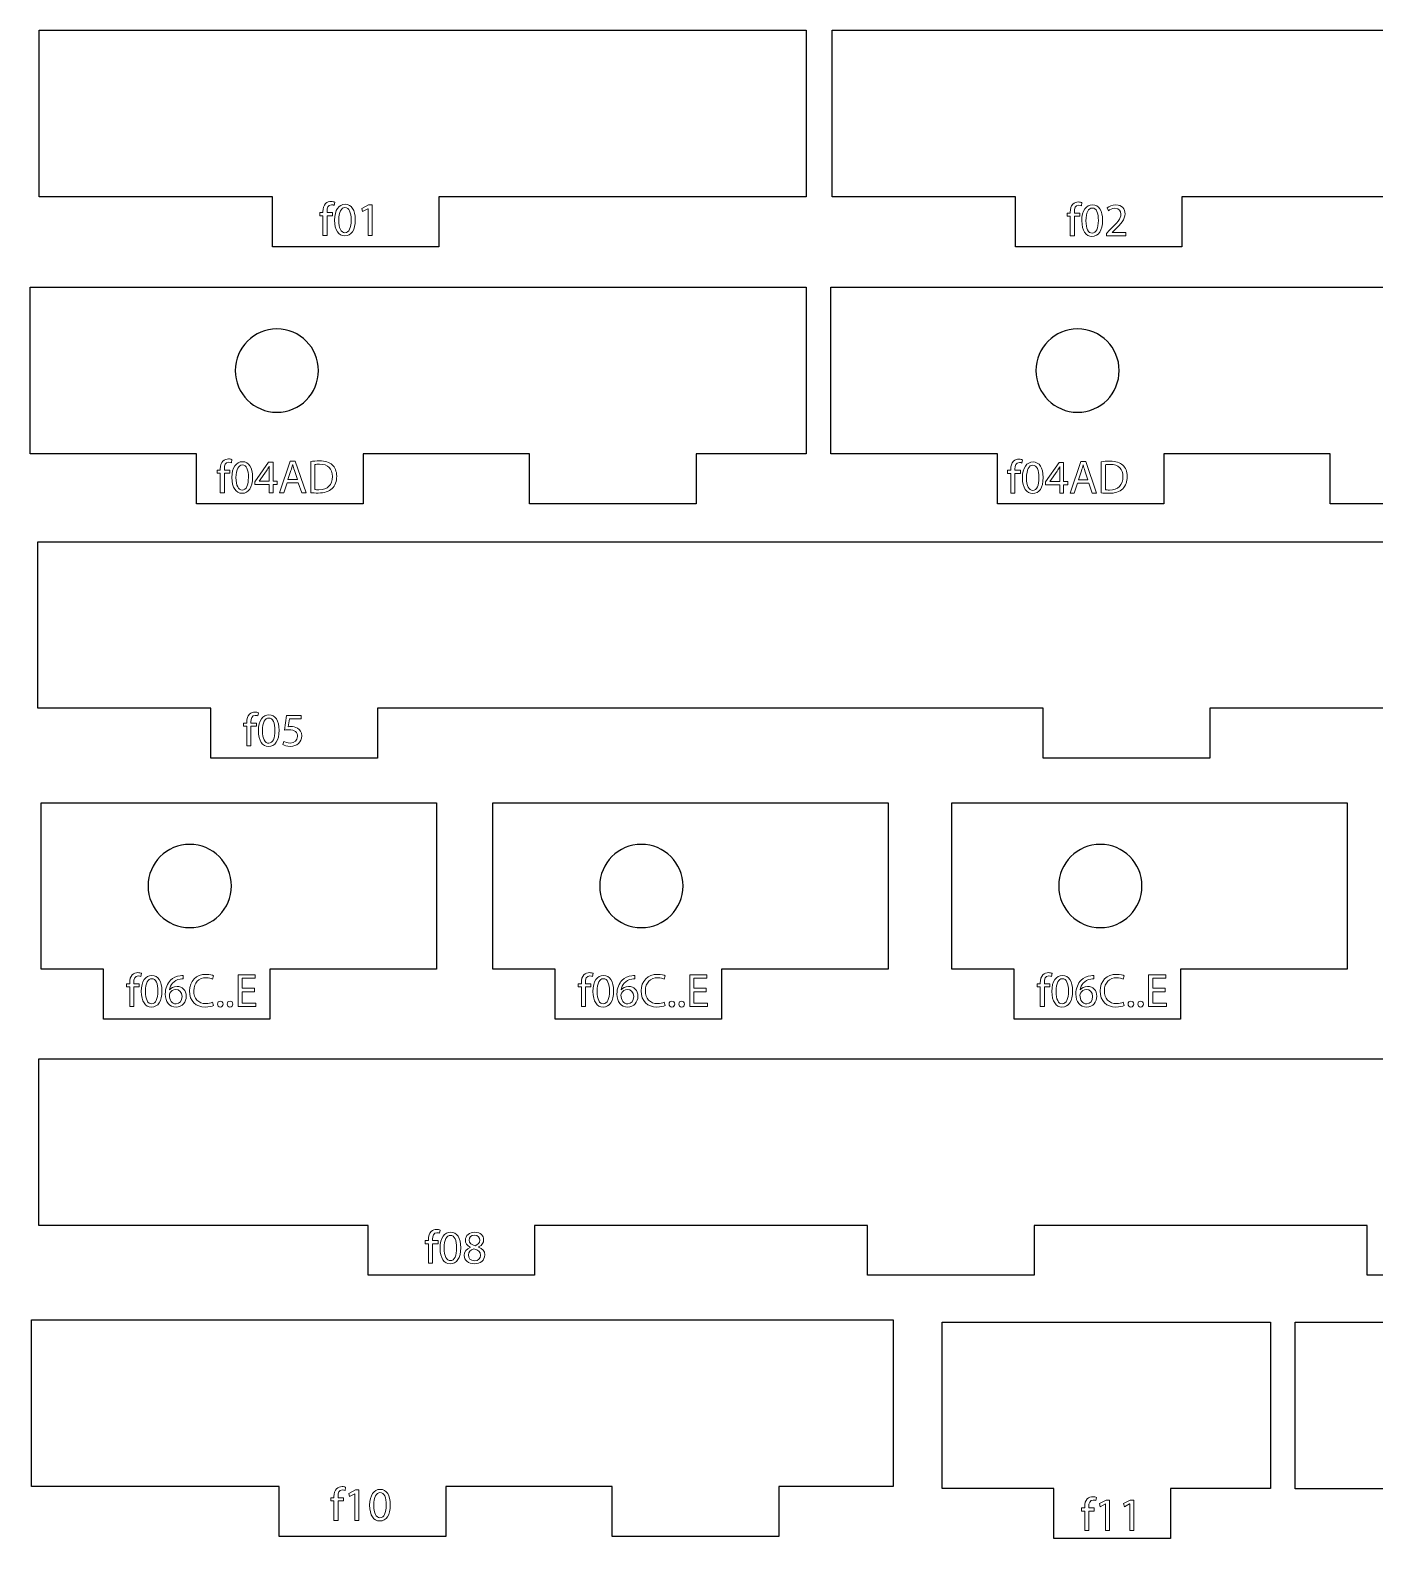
# Model space of a CAD drawing. Header units: millimetres. Extents: x -26 to 458, y -385 to -10.
# Drawn here: x 7.9 to 88.7, y -100.7 to -10.1 of the extents above; entities that cross this region are included whole.
import ezdxf

# ---------------------------------------------------------------- set-up
doc = ezdxf.new("R2010")
doc.units = ezdxf.units.MM
doc.header["$MEASUREMENT"] = 0
doc.layers.add('Layer 1', color=7, linetype='Continuous')

# ---------------------------------------------------------------- blocks, each defined once
blk = doc.blocks.new('block 2')
at = {"layer": 'Layer 1', "color": 7, "lineweight": 25}
blk.add_lwpolyline([(32.488, -20.135), (32.488, -23.135), (22.488, -23.135), (22.488, -20.135), (8.478, -20.135), (8.478, -10.135), (54.54, -10.135), (54.54, -20.135), (32.488, -20.135)], dxfattribs=at)
blk = doc.blocks.new('block 3')
at = {"layer": 'Layer 1', "color": 3, "lineweight": 18}
blk.add_lwpolyline([(28.232, -20.851), (28.226, -20.851), (27.908, -21.023), (27.86, -20.834), (28.26, -20.62), (28.472, -20.62), (28.472, -22.453), (28.232, -22.453), (28.232, -20.851)], dxfattribs=at)
for points, knots in [([(25.526, -22.453), (25.526, -22.453), (25.526, -21.277), (25.526, -21.277), (25.526, -21.277), (25.334, -21.277), (25.334, -21.277), (25.334, -21.277), (25.334, -21.088), (25.334, -21.088), (25.334, -21.088), (25.526, -21.088), (25.526, -21.088), (25.526, -21.088), (25.526, -21.023), (25.526, -21.023), (25.526, -20.831), (25.568, -20.656), (25.684, -20.546), (25.777, -20.456), (25.901, -20.42), (26.017, -20.42), (26.104, -20.42), (26.18, -20.439), (26.228, -20.459), (26.228, -20.459), (26.194, -20.651), (26.194, -20.651), (26.158, -20.634), (26.107, -20.62), (26.036, -20.62), (25.825, -20.62), (25.771, -20.806), (25.771, -21.015), (25.771, -21.015), (25.771, -21.088), (25.771, -21.088), (25.771, -21.088), (26.101, -21.088), (26.101, -21.088), (26.101, -21.088), (26.101, -21.277), (26.101, -21.277), (26.101, -21.277), (25.771, -21.277), (25.771, -21.277), (25.771, -21.277), (25.771, -22.453), (25.771, -22.453), (25.771, -22.453), (25.526, -22.453), (25.526, -22.453)], [0, 0, 0, 0, 1, 1, 1, 2, 2, 2, 3, 3, 3, 4, 4, 4, 5, 5, 5, 6, 6, 6, 7, 7, 7, 8, 8, 8, 9, 9, 9, 10, 10, 10, 11, 11, 11, 12, 12, 12, 13, 13, 13, 14, 14, 14, 15, 15, 15, 16, 16, 16, 17, 17, 17, 17]), ([(27.464, -21.517), (27.464, -22.14), (27.233, -22.484), (26.826, -22.484), (26.468, -22.484), (26.226, -22.148), (26.22, -21.542), (26.22, -20.927), (26.485, -20.589), (26.857, -20.589), (27.244, -20.589), (27.464, -20.933), (27.464, -21.517)], [0, 0, 0, 0, 1, 1, 1, 2, 2, 2, 3, 3, 3, 4, 4, 4, 4]), ([(26.468, -21.545), (26.468, -22.022), (26.615, -22.292), (26.841, -22.292), (27.095, -22.292), (27.216, -21.996), (27.216, -21.528), (27.216, -21.077), (27.1, -20.781), (26.843, -20.781), (26.626, -20.781), (26.468, -21.046), (26.468, -21.545)], [0, 0, 0, 0, 1, 1, 1, 2, 2, 2, 3, 3, 3, 4, 4, 4, 4])]:
    blk.add_open_spline(points, degree=3, knots=knots, dxfattribs=at)
blk = doc.blocks.new('block 27')
at = {"layer": 'Layer 1', "color": 3, "lineweight": 18}
for points in [[(72.535, -98.615), (72.529, -98.615), (72.21, -98.787), (72.163, -98.598), (72.563, -98.383), (72.775, -98.383), (72.775, -100.217), (72.535, -100.217), (72.535, -98.615)], [(73.983, -98.615), (73.977, -98.615), (73.658, -98.787), (73.61, -98.598), (74.011, -98.383), (74.222, -98.383), (74.222, -100.217), (73.983, -100.217), (73.983, -98.615)]]:
    blk.add_lwpolyline(points, dxfattribs=at)
blk.add_open_spline([(71.276, -100.217), (71.276, -100.217), (71.276, -99.041), (71.276, -99.041), (71.276, -99.041), (71.085, -99.041), (71.085, -99.041), (71.085, -99.041), (71.085, -98.852), (71.085, -98.852), (71.085, -98.852), (71.276, -98.852), (71.276, -98.852), (71.276, -98.852), (71.276, -98.787), (71.276, -98.787), (71.276, -98.595), (71.319, -98.42), (71.434, -98.31), (71.527, -98.22), (71.652, -98.183), (71.767, -98.183), (71.855, -98.183), (71.931, -98.203), (71.979, -98.223), (71.979, -98.223), (71.945, -98.414), (71.945, -98.414), (71.908, -98.397), (71.857, -98.383), (71.787, -98.383), (71.575, -98.383), (71.522, -98.569), (71.522, -98.778), (71.522, -98.778), (71.522, -98.852), (71.522, -98.852), (71.522, -98.852), (71.852, -98.852), (71.852, -98.852), (71.852, -98.852), (71.852, -99.041), (71.852, -99.041), (71.852, -99.041), (71.522, -99.041), (71.522, -99.041), (71.522, -99.041), (71.522, -100.217), (71.522, -100.217), (71.522, -100.217), (71.276, -100.217), (71.276, -100.217)], degree=3, knots=[0, 0, 0, 0, 1, 1, 1, 2, 2, 2, 3, 3, 3, 4, 4, 4, 5, 5, 5, 6, 6, 6, 7, 7, 7, 8, 8, 8, 9, 9, 9, 10, 10, 10, 11, 11, 11, 12, 12, 12, 13, 13, 13, 14, 14, 14, 15, 15, 15, 16, 16, 16, 17, 17, 17, 17], dxfattribs=at)
blk = doc.blocks.new('block 28')
at = {"layer": 'Layer 1', "color": 3, "lineweight": 18}
blk.add_lwpolyline([(27.442, -98.005), (27.437, -98.005), (27.118, -98.177), (27.07, -97.988), (27.47, -97.773), (27.682, -97.773), (27.682, -99.607), (27.442, -99.607), (27.442, -98.005)], dxfattribs=at)
for points, knots in [([(26.184, -99.607), (26.184, -99.607), (26.184, -98.431), (26.184, -98.431), (26.184, -98.431), (25.992, -98.431), (25.992, -98.431), (25.992, -98.431), (25.992, -98.242), (25.992, -98.242), (25.992, -98.242), (26.184, -98.242), (26.184, -98.242), (26.184, -98.242), (26.184, -98.177), (26.184, -98.177), (26.184, -97.985), (26.226, -97.81), (26.342, -97.7), (26.435, -97.61), (26.559, -97.573), (26.674, -97.573), (26.762, -97.573), (26.838, -97.593), (26.886, -97.613), (26.886, -97.613), (26.852, -97.804), (26.852, -97.804), (26.816, -97.787), (26.765, -97.773), (26.694, -97.773), (26.483, -97.773), (26.429, -97.959), (26.429, -98.168), (26.429, -98.168), (26.429, -98.242), (26.429, -98.242), (26.429, -98.242), (26.759, -98.242), (26.759, -98.242), (26.759, -98.242), (26.759, -98.431), (26.759, -98.431), (26.759, -98.431), (26.429, -98.431), (26.429, -98.431), (26.429, -98.431), (26.429, -99.607), (26.429, -99.607), (26.429, -99.607), (26.184, -99.607), (26.184, -99.607)], [0, 0, 0, 0, 1, 1, 1, 2, 2, 2, 3, 3, 3, 4, 4, 4, 5, 5, 5, 6, 6, 6, 7, 7, 7, 8, 8, 8, 9, 9, 9, 10, 10, 10, 11, 11, 11, 12, 12, 12, 13, 13, 13, 14, 14, 14, 15, 15, 15, 16, 16, 16, 17, 17, 17, 17]), ([(29.57, -98.67), (29.57, -99.294), (29.338, -99.638), (28.932, -99.638), (28.574, -99.638), (28.331, -99.302), (28.326, -98.696), (28.326, -98.081), (28.591, -97.742), (28.963, -97.742), (29.35, -97.742), (29.57, -98.086), (29.57, -98.67)], [0, 0, 0, 0, 1, 1, 1, 2, 2, 2, 3, 3, 3, 4, 4, 4, 4]), ([(28.574, -98.698), (28.574, -99.175), (28.721, -99.446), (28.946, -99.446), (29.2, -99.446), (29.322, -99.15), (29.322, -98.682), (29.322, -98.23), (29.206, -97.934), (28.949, -97.934), (28.732, -97.934), (28.574, -98.199), (28.574, -98.698)], [0, 0, 0, 0, 1, 1, 1, 2, 2, 2, 3, 3, 3, 4, 4, 4, 4])]:
    blk.add_open_spline(points, degree=3, knots=knots, dxfattribs=at)
blk = doc.blocks.new('block 30')
at = {"layer": 'Layer 1', "color": 3, "lineweight": 18}
for points, knots in [([(31.861, -84.167), (31.861, -84.167), (31.861, -82.991), (31.861, -82.991), (31.861, -82.991), (31.669, -82.991), (31.669, -82.991), (31.669, -82.991), (31.669, -82.802), (31.669, -82.802), (31.669, -82.802), (31.861, -82.802), (31.861, -82.802), (31.861, -82.802), (31.861, -82.737), (31.861, -82.737), (31.861, -82.545), (31.903, -82.37), (32.019, -82.26), (32.112, -82.17), (32.236, -82.133), (32.351, -82.133), (32.439, -82.133), (32.515, -82.153), (32.563, -82.173), (32.563, -82.173), (32.529, -82.364), (32.529, -82.364), (32.492, -82.348), (32.442, -82.333), (32.371, -82.333), (32.16, -82.333), (32.106, -82.52), (32.106, -82.728), (32.106, -82.728), (32.106, -82.802), (32.106, -82.802), (32.106, -82.802), (32.436, -82.802), (32.436, -82.802), (32.436, -82.802), (32.436, -82.991), (32.436, -82.991), (32.436, -82.991), (32.106, -82.991), (32.106, -82.991), (32.106, -82.991), (32.106, -84.167), (32.106, -84.167), (32.106, -84.167), (31.861, -84.167), (31.861, -84.167)], [0, 0, 0, 0, 1, 1, 1, 2, 2, 2, 3, 3, 3, 4, 4, 4, 5, 5, 5, 6, 6, 6, 7, 7, 7, 8, 8, 8, 9, 9, 9, 10, 10, 10, 11, 11, 11, 12, 12, 12, 13, 13, 13, 14, 14, 14, 15, 15, 15, 16, 16, 16, 17, 17, 17, 17]), ([(33.799, -83.23), (33.799, -83.854), (33.568, -84.198), (33.161, -84.198), (32.803, -84.198), (32.561, -83.862), (32.555, -83.256), (32.555, -82.641), (32.82, -82.302), (33.192, -82.302), (33.579, -82.302), (33.799, -82.647), (33.799, -83.23)], [0, 0, 0, 0, 1, 1, 1, 2, 2, 2, 3, 3, 3, 4, 4, 4, 4]), ([(34.006, -83.701), (34.006, -83.47), (34.144, -83.307), (34.369, -83.211), (34.369, -83.211), (34.367, -83.202), (34.367, -83.202), (34.164, -83.106), (34.076, -82.948), (34.076, -82.79), (34.076, -82.5), (34.321, -82.302), (34.643, -82.302), (34.998, -82.302), (35.176, -82.525), (35.176, -82.754), (35.176, -82.909), (35.1, -83.075), (34.874, -83.182), (34.874, -83.182), (34.874, -83.191), (34.874, -83.191), (35.103, -83.281), (35.244, -83.442), (35.244, -83.665), (35.244, -83.984), (34.97, -84.198), (34.621, -84.198), (34.237, -84.198), (34.006, -83.969), (34.006, -83.701)], [0, 0, 0, 0, 1, 1, 1, 2, 2, 2, 3, 3, 3, 4, 4, 4, 5, 5, 5, 6, 6, 6, 7, 7, 7, 8, 8, 8, 9, 9, 9, 10, 10, 10, 10]), ([(32.803, -83.259), (32.803, -83.735), (32.95, -84.006), (33.175, -84.006), (33.429, -84.006), (33.551, -83.71), (33.551, -83.242), (33.551, -82.79), (33.435, -82.494), (33.178, -82.494), (32.961, -82.494), (32.803, -82.759), (32.803, -83.259)], [0, 0, 0, 0, 1, 1, 1, 2, 2, 2, 3, 3, 3, 4, 4, 4, 4]), ([(34.993, -83.69), (34.993, -83.467), (34.838, -83.36), (34.59, -83.29), (34.375, -83.352), (34.259, -83.493), (34.259, -83.668), (34.251, -83.854), (34.392, -84.017), (34.626, -84.017), (34.849, -84.017), (34.993, -83.879), (34.993, -83.69)], [0, 0, 0, 0, 1, 1, 1, 2, 2, 2, 3, 3, 3, 4, 4, 4, 4]), ([(34.31, -82.774), (34.31, -82.957), (34.448, -83.055), (34.66, -83.112), (34.818, -83.058), (34.939, -82.946), (34.939, -82.779), (34.939, -82.632), (34.852, -82.48), (34.629, -82.48), (34.423, -82.48), (34.31, -82.616), (34.31, -82.774)], [0, 0, 0, 0, 1, 1, 1, 2, 2, 2, 3, 3, 3, 4, 4, 4, 4])]:
    blk.add_open_spline(points, degree=3, knots=knots, dxfattribs=at)
blk = doc.blocks.new('block 32')
at = {"layer": 'Layer 1', "color": 3, "lineweight": 18}
blk.add_lwpolyline([(21.408, -67.861), (20.669, -67.861), (20.669, -68.547), (21.493, -68.547), (21.493, -68.752), (20.424, -68.752), (20.424, -66.851), (21.451, -66.851), (21.451, -67.057), (20.669, -67.057), (20.669, -67.658), (21.408, -67.658), (21.408, -67.861)], dxfattribs=at)
for points, knots in [([(13.916, -68.752), (13.916, -68.752), (13.916, -67.576), (13.916, -67.576), (13.916, -67.576), (13.724, -67.576), (13.724, -67.576), (13.724, -67.576), (13.724, -67.387), (13.724, -67.387), (13.724, -67.387), (13.916, -67.387), (13.916, -67.387), (13.916, -67.387), (13.916, -67.322), (13.916, -67.322), (13.916, -67.13), (13.958, -66.956), (14.074, -66.846), (14.167, -66.755), (14.291, -66.719), (14.407, -66.719), (14.494, -66.719), (14.57, -66.738), (14.618, -66.758), (14.618, -66.758), (14.584, -66.95), (14.584, -66.95), (14.548, -66.933), (14.497, -66.919), (14.427, -66.919), (14.215, -66.919), (14.161, -67.105), (14.161, -67.314), (14.161, -67.314), (14.161, -67.387), (14.161, -67.387), (14.161, -67.387), (14.491, -67.387), (14.491, -67.387), (14.491, -67.387), (14.491, -67.576), (14.491, -67.576), (14.491, -67.576), (14.161, -67.576), (14.161, -67.576), (14.161, -67.576), (14.161, -68.752), (14.161, -68.752), (14.161, -68.752), (13.916, -68.752), (13.916, -68.752)], [0, 0, 0, 0, 1, 1, 1, 2, 2, 2, 3, 3, 3, 4, 4, 4, 5, 5, 5, 6, 6, 6, 7, 7, 7, 8, 8, 8, 9, 9, 9, 10, 10, 10, 11, 11, 11, 12, 12, 12, 13, 13, 13, 14, 14, 14, 15, 15, 15, 16, 16, 16, 17, 17, 17, 17]), ([(15.854, -67.816), (15.854, -68.439), (15.623, -68.783), (15.217, -68.783), (14.859, -68.783), (14.616, -68.448), (14.61, -67.841), (14.61, -67.226), (14.875, -66.888), (15.248, -66.888), (15.634, -66.888), (15.854, -67.232), (15.854, -67.816)], [0, 0, 0, 0, 1, 1, 1, 2, 2, 2, 3, 3, 3, 4, 4, 4, 4]), ([(17.13, -67.094), (17.079, -67.091), (17.014, -67.094), (16.944, -67.105), (16.555, -67.17), (16.349, -67.455), (16.306, -67.757), (16.306, -67.757), (16.315, -67.757), (16.315, -67.757), (16.402, -67.641), (16.555, -67.545), (16.757, -67.545), (17.082, -67.545), (17.31, -67.779), (17.31, -68.137), (17.31, -68.473), (17.082, -68.783), (16.701, -68.783), (16.309, -68.783), (16.052, -68.479), (16.052, -68.002), (16.052, -67.641), (16.182, -67.356), (16.363, -67.176), (16.515, -67.026), (16.718, -66.933), (16.949, -66.905), (17.023, -66.894), (17.085, -66.891), (17.13, -66.891), (17.13, -66.891), (17.13, -67.094), (17.13, -67.094)], [0, 0, 0, 0, 1, 1, 1, 2, 2, 2, 3, 3, 3, 4, 4, 4, 5, 5, 5, 6, 6, 6, 7, 7, 7, 8, 8, 8, 9, 9, 9, 10, 10, 10, 11, 11, 11, 11]), ([(18.947, -68.69), (18.857, -68.736), (18.676, -68.781), (18.445, -68.781), (17.909, -68.781), (17.506, -68.442), (17.506, -67.819), (17.506, -67.224), (17.909, -66.82), (18.499, -66.82), (18.735, -66.82), (18.885, -66.871), (18.95, -66.905), (18.95, -66.905), (18.891, -67.105), (18.891, -67.105), (18.798, -67.06), (18.665, -67.026), (18.507, -67.026), (18.061, -67.026), (17.765, -67.311), (17.765, -67.81), (17.765, -68.276), (18.033, -68.575), (18.496, -68.575), (18.645, -68.575), (18.798, -68.544), (18.896, -68.496), (18.896, -68.496), (18.947, -68.69), (18.947, -68.69)], [0, 0, 0, 0, 1, 1, 1, 2, 2, 2, 3, 3, 3, 4, 4, 4, 5, 5, 5, 6, 6, 6, 7, 7, 7, 8, 8, 8, 9, 9, 9, 10, 10, 10, 10]), ([(14.859, -67.844), (14.859, -68.321), (15.005, -68.592), (15.231, -68.592), (15.485, -68.592), (15.606, -68.295), (15.606, -67.827), (15.606, -67.376), (15.49, -67.08), (15.234, -67.08), (15.016, -67.08), (14.859, -67.345), (14.859, -67.844)], [0, 0, 0, 0, 1, 1, 1, 2, 2, 2, 3, 3, 3, 4, 4, 4, 4]), ([(17.059, -68.152), (17.059, -67.889), (16.91, -67.731), (16.681, -67.731), (16.532, -67.731), (16.394, -67.824), (16.326, -67.957), (16.309, -67.985), (16.298, -68.022), (16.298, -68.067), (16.303, -68.369), (16.442, -68.592), (16.701, -68.592), (16.916, -68.592), (17.059, -68.414), (17.059, -68.152)], [0, 0, 0, 0, 1, 1, 1, 2, 2, 2, 3, 3, 3, 4, 4, 4, 5, 5, 5, 5]), ([(19.188, -68.606), (19.188, -68.501), (19.258, -68.428), (19.357, -68.428), (19.456, -68.428), (19.523, -68.501), (19.523, -68.606), (19.523, -68.707), (19.458, -68.783), (19.354, -68.783), (19.256, -68.783), (19.188, -68.707), (19.188, -68.606)], [0, 0, 0, 0, 1, 1, 1, 2, 2, 2, 3, 3, 3, 4, 4, 4, 4]), ([(19.772, -68.606), (19.772, -68.501), (19.842, -68.428), (19.941, -68.428), (20.04, -68.428), (20.108, -68.501), (20.108, -68.606), (20.108, -68.707), (20.043, -68.783), (19.938, -68.783), (19.839, -68.783), (19.772, -68.707), (19.772, -68.606)], [0, 0, 0, 0, 1, 1, 1, 2, 2, 2, 3, 3, 3, 4, 4, 4, 4])]:
    blk.add_open_spline(points, degree=3, knots=knots, dxfattribs=at)
blk = doc.blocks.new('block 35')
at = {"layer": 'Layer 1', "color": 3, "lineweight": 18}
for points, knots in [([(20.949, -53.104), (20.949, -53.104), (20.949, -51.928), (20.949, -51.928), (20.949, -51.928), (20.757, -51.928), (20.757, -51.928), (20.757, -51.928), (20.757, -51.739), (20.757, -51.739), (20.757, -51.739), (20.949, -51.739), (20.949, -51.739), (20.949, -51.739), (20.949, -51.674), (20.949, -51.674), (20.949, -51.482), (20.991, -51.308), (21.107, -51.198), (21.2, -51.107), (21.324, -51.071), (21.44, -51.071), (21.527, -51.071), (21.604, -51.09), (21.651, -51.11), (21.651, -51.11), (21.618, -51.302), (21.618, -51.302), (21.581, -51.285), (21.53, -51.271), (21.46, -51.271), (21.248, -51.271), (21.194, -51.457), (21.194, -51.666), (21.194, -51.666), (21.194, -51.739), (21.194, -51.739), (21.194, -51.739), (21.524, -51.739), (21.524, -51.739), (21.524, -51.739), (21.524, -51.928), (21.524, -51.928), (21.524, -51.928), (21.194, -51.928), (21.194, -51.928), (21.194, -51.928), (21.194, -53.104), (21.194, -53.104), (21.194, -53.104), (20.949, -53.104), (20.949, -53.104)], [0, 0, 0, 0, 1, 1, 1, 2, 2, 2, 3, 3, 3, 4, 4, 4, 5, 5, 5, 6, 6, 6, 7, 7, 7, 8, 8, 8, 9, 9, 9, 10, 10, 10, 11, 11, 11, 12, 12, 12, 13, 13, 13, 14, 14, 14, 15, 15, 15, 16, 16, 16, 17, 17, 17, 17]), ([(22.887, -52.168), (22.887, -52.791), (22.656, -53.135), (22.25, -53.135), (21.892, -53.135), (21.649, -52.8), (21.643, -52.193), (21.643, -51.578), (21.909, -51.24), (22.281, -51.24), (22.667, -51.24), (22.887, -51.584), (22.887, -52.168)], [0, 0, 0, 0, 1, 1, 1, 2, 2, 2, 3, 3, 3, 4, 4, 4, 4]), ([(21.892, -52.196), (21.892, -52.673), (22.038, -52.944), (22.264, -52.944), (22.518, -52.944), (22.639, -52.647), (22.639, -52.179), (22.639, -51.728), (22.524, -51.432), (22.267, -51.432), (22.049, -51.432), (21.892, -51.697), (21.892, -52.196)], [0, 0, 0, 0, 1, 1, 1, 2, 2, 2, 3, 3, 3, 4, 4, 4, 4]), ([(24.211, -51.48), (24.211, -51.48), (23.511, -51.48), (23.511, -51.48), (23.511, -51.48), (23.441, -51.951), (23.441, -51.951), (23.483, -51.945), (23.523, -51.939), (23.59, -51.939), (23.732, -51.939), (23.872, -51.97), (23.985, -52.038), (24.129, -52.12), (24.248, -52.278), (24.248, -52.509), (24.248, -52.868), (23.963, -53.135), (23.565, -53.135), (23.365, -53.135), (23.195, -53.079), (23.108, -53.023), (23.108, -53.023), (23.17, -52.834), (23.17, -52.834), (23.246, -52.879), (23.396, -52.935), (23.562, -52.935), (23.796, -52.935), (23.997, -52.783), (23.997, -52.537), (23.994, -52.3), (23.836, -52.131), (23.469, -52.131), (23.365, -52.131), (23.283, -52.143), (23.215, -52.151), (23.215, -52.151), (23.334, -51.271), (23.334, -51.271), (23.334, -51.271), (24.211, -51.271), (24.211, -51.271), (24.211, -51.271), (24.211, -51.48), (24.211, -51.48)], [0, 0, 0, 0, 1, 1, 1, 2, 2, 2, 3, 3, 3, 4, 4, 4, 5, 5, 5, 6, 6, 6, 7, 7, 7, 8, 8, 8, 9, 9, 9, 10, 10, 10, 11, 11, 11, 12, 12, 12, 13, 13, 13, 14, 14, 14, 15, 15, 15, 15])]:
    blk.add_open_spline(points, degree=3, knots=knots, dxfattribs=at)
blk = doc.blocks.new('block 38')
at = {"layer": 'Layer 1', "color": 3, "lineweight": 18}
for points, knots in [([(70.408, -22.484), (70.408, -22.484), (70.408, -21.308), (70.408, -21.308), (70.408, -21.308), (70.216, -21.308), (70.216, -21.308), (70.216, -21.308), (70.216, -21.119), (70.216, -21.119), (70.216, -21.119), (70.408, -21.119), (70.408, -21.119), (70.408, -21.119), (70.408, -21.054), (70.408, -21.054), (70.408, -20.862), (70.451, -20.687), (70.566, -20.577), (70.659, -20.487), (70.783, -20.45), (70.899, -20.45), (70.987, -20.45), (71.063, -20.47), (71.111, -20.49), (71.111, -20.49), (71.077, -20.681), (71.077, -20.681), (71.04, -20.664), (70.989, -20.65), (70.919, -20.65), (70.707, -20.65), (70.654, -20.837), (70.654, -21.045), (70.654, -21.045), (70.654, -21.119), (70.654, -21.119), (70.654, -21.119), (70.984, -21.119), (70.984, -21.119), (70.984, -21.119), (70.984, -21.308), (70.984, -21.308), (70.984, -21.308), (70.654, -21.308), (70.654, -21.308), (70.654, -21.308), (70.654, -22.484), (70.654, -22.484), (70.654, -22.484), (70.408, -22.484), (70.408, -22.484)], [0, 0, 0, 0, 1, 1, 1, 2, 2, 2, 3, 3, 3, 4, 4, 4, 5, 5, 5, 6, 6, 6, 7, 7, 7, 8, 8, 8, 9, 9, 9, 10, 10, 10, 11, 11, 11, 12, 12, 12, 13, 13, 13, 14, 14, 14, 15, 15, 15, 16, 16, 16, 17, 17, 17, 17]), ([(72.347, -21.547), (72.347, -22.171), (72.115, -22.515), (71.709, -22.515), (71.351, -22.515), (71.108, -22.179), (71.102, -21.573), (71.102, -20.958), (71.368, -20.619), (71.74, -20.619), (72.127, -20.619), (72.347, -20.964), (72.347, -21.547)], [0, 0, 0, 0, 1, 1, 1, 2, 2, 2, 3, 3, 3, 4, 4, 4, 4]), ([(71.351, -21.576), (71.351, -22.052), (71.497, -22.323), (71.723, -22.323), (71.977, -22.323), (72.098, -22.027), (72.098, -21.559), (72.098, -21.107), (71.983, -20.811), (71.726, -20.811), (71.509, -20.811), (71.351, -21.076), (71.351, -21.576)], [0, 0, 0, 0, 1, 1, 1, 2, 2, 2, 3, 3, 3, 4, 4, 4, 4]), ([(72.576, -22.484), (72.576, -22.484), (72.576, -22.332), (72.576, -22.332), (72.576, -22.332), (72.77, -22.143), (72.77, -22.143), (73.239, -21.697), (73.45, -21.46), (73.453, -21.183), (73.453, -20.997), (73.363, -20.825), (73.089, -20.825), (72.923, -20.825), (72.785, -20.91), (72.7, -20.98), (72.7, -20.98), (72.621, -20.806), (72.621, -20.806), (72.748, -20.698), (72.928, -20.619), (73.14, -20.619), (73.535, -20.619), (73.701, -20.89), (73.701, -21.152), (73.701, -21.491), (73.456, -21.765), (73.069, -22.137), (73.069, -22.137), (72.923, -22.272), (72.923, -22.272), (72.923, -22.272), (72.923, -22.278), (72.923, -22.278), (72.923, -22.278), (73.746, -22.278), (73.746, -22.278), (73.746, -22.278), (73.746, -22.484), (73.746, -22.484), (73.746, -22.484), (72.576, -22.484), (72.576, -22.484)], [0, 0, 0, 0, 1, 1, 1, 2, 2, 2, 3, 3, 3, 4, 4, 4, 5, 5, 5, 6, 6, 6, 7, 7, 7, 8, 8, 8, 9, 9, 9, 10, 10, 10, 11, 11, 11, 12, 12, 12, 13, 13, 13, 14, 14, 14, 14])]:
    blk.add_open_spline(points, degree=3, knots=knots, dxfattribs=at)
blk = doc.blocks.new('block 40')
at = {"layer": 'Layer 1', "color": 7, "lineweight": 25}
blk.add_lwpolyline([(97.119, -20.135), (77.119, -20.135), (77.119, -23.135), (67.119, -23.135), (67.119, -20.135), (56.105, -20.135), (56.105, -10.135), (97.119, -10.135), (97.119, -20.135)], dxfattribs=at)
blk = doc.blocks.new('block 39')
at = {"layer": 'Layer 1'}
blk.add_blockref('block 40', (0, 0), dxfattribs=at)
blk = doc.blocks.new('block 46')
at = {"layer": 'Layer 1', "color": 3, "lineweight": 18}
for points in [[(69.775, -37.924), (69.775, -37.425), (68.924, -37.425), (68.924, -37.261), (69.741, -36.09), (70.009, -36.09), (70.009, -37.23), (70.266, -37.23), (70.266, -37.425), (70.009, -37.425), (70.009, -37.924), (69.775, -37.924)], [(70.851, -37.326), (70.653, -37.924), (70.399, -37.924), (71.045, -36.023), (71.341, -36.023), (71.99, -37.924), (71.728, -37.924), (71.525, -37.326), (70.851, -37.326)]]:
    blk.add_lwpolyline(points, dxfattribs=at)
for points, knots in [([(66.841, -37.924), (66.841, -37.924), (66.841, -36.748), (66.841, -36.748), (66.841, -36.748), (66.649, -36.748), (66.649, -36.748), (66.649, -36.748), (66.649, -36.559), (66.649, -36.559), (66.649, -36.559), (66.841, -36.559), (66.841, -36.559), (66.841, -36.559), (66.841, -36.494), (66.841, -36.494), (66.841, -36.302), (66.883, -36.127), (66.999, -36.017), (67.092, -35.927), (67.216, -35.89), (67.331, -35.89), (67.419, -35.89), (67.495, -35.91), (67.543, -35.93), (67.543, -35.93), (67.509, -36.121), (67.509, -36.121), (67.472, -36.104), (67.422, -36.09), (67.351, -36.09), (67.14, -36.09), (67.086, -36.276), (67.086, -36.485), (67.086, -36.485), (67.086, -36.559), (67.086, -36.559), (67.086, -36.559), (67.416, -36.559), (67.416, -36.559), (67.416, -36.559), (67.416, -36.748), (67.416, -36.748), (67.416, -36.748), (67.086, -36.748), (67.086, -36.748), (67.086, -36.748), (67.086, -37.924), (67.086, -37.924), (67.086, -37.924), (66.841, -37.924), (66.841, -37.924)], [0, 0, 0, 0, 1, 1, 1, 2, 2, 2, 3, 3, 3, 4, 4, 4, 5, 5, 5, 6, 6, 6, 7, 7, 7, 8, 8, 8, 9, 9, 9, 10, 10, 10, 11, 11, 11, 12, 12, 12, 13, 13, 13, 14, 14, 14, 15, 15, 15, 16, 16, 16, 17, 17, 17, 17]), ([(68.779, -36.987), (68.779, -37.611), (68.548, -37.955), (68.141, -37.955), (67.783, -37.955), (67.541, -37.619), (67.535, -37.013), (67.535, -36.398), (67.8, -36.059), (68.172, -36.059), (68.559, -36.059), (68.779, -36.403), (68.779, -36.987)], [0, 0, 0, 0, 1, 1, 1, 2, 2, 2, 3, 3, 3, 4, 4, 4, 4]), ([(72.27, -36.048), (72.42, -36.026), (72.598, -36.008), (72.792, -36.008), (73.145, -36.008), (73.396, -36.09), (73.562, -36.245), (73.732, -36.401), (73.83, -36.621), (73.83, -36.928), (73.83, -37.238), (73.734, -37.492), (73.557, -37.667), (73.379, -37.845), (73.086, -37.941), (72.716, -37.941), (72.541, -37.941), (72.395, -37.932), (72.27, -37.918), (72.27, -37.918), (72.27, -36.048), (72.27, -36.048)], [0, 0, 0, 0, 1, 1, 1, 2, 2, 2, 3, 3, 3, 4, 4, 4, 5, 5, 5, 6, 6, 6, 7, 7, 7, 7]), ([(72.516, -37.729), (72.578, -37.74), (72.668, -37.743), (72.764, -37.743), (73.289, -37.743), (73.574, -37.45), (73.574, -36.937), (73.576, -36.488), (73.323, -36.203), (72.804, -36.203), (72.677, -36.203), (72.581, -36.214), (72.516, -36.229), (72.516, -36.229), (72.516, -37.729), (72.516, -37.729)], [0, 0, 0, 0, 1, 1, 1, 2, 2, 2, 3, 3, 3, 4, 4, 4, 5, 5, 5, 5]), ([(67.783, -37.015), (67.783, -37.492), (67.93, -37.763), (68.155, -37.763), (68.409, -37.763), (68.531, -37.467), (68.531, -36.999), (68.531, -36.547), (68.415, -36.251), (68.158, -36.251), (67.941, -36.251), (67.783, -36.516), (67.783, -37.015)], [0, 0, 0, 0, 1, 1, 1, 2, 2, 2, 3, 3, 3, 4, 4, 4, 4]), ([(69.775, -37.23), (69.775, -37.23), (69.775, -36.618), (69.775, -36.618), (69.775, -36.522), (69.778, -36.426), (69.784, -36.33), (69.784, -36.33), (69.775, -36.33), (69.775, -36.33), (69.719, -36.437), (69.674, -36.516), (69.623, -36.601), (69.623, -36.601), (69.175, -37.224), (69.175, -37.224), (69.175, -37.224), (69.175, -37.23), (69.175, -37.23), (69.175, -37.23), (69.775, -37.23), (69.775, -37.23)], [0, 0, 0, 0, 1, 1, 1, 2, 2, 2, 3, 3, 3, 4, 4, 4, 5, 5, 5, 6, 6, 6, 7, 7, 7, 7]), ([(71.474, -37.134), (71.474, -37.134), (71.288, -36.587), (71.288, -36.587), (71.246, -36.463), (71.217, -36.35), (71.189, -36.24), (71.189, -36.24), (71.184, -36.24), (71.184, -36.24), (71.155, -36.353), (71.124, -36.468), (71.088, -36.584), (71.088, -36.584), (70.901, -37.134), (70.901, -37.134), (70.901, -37.134), (71.474, -37.134), (71.474, -37.134)], [0, 0, 0, 0, 1, 1, 1, 2, 2, 2, 3, 3, 3, 4, 4, 4, 5, 5, 5, 6, 6, 6, 6])]:
    blk.add_open_spline(points, degree=3, knots=knots, dxfattribs=at)
blk = doc.blocks.new('block 48')
at = {"layer": 'Layer 1', "color": 7, "lineweight": 25}
blk.add_open_spline([(68.348, -30.573), (68.348, -29.192), (69.468, -28.073), (70.848, -28.073), (72.229, -28.073), (73.348, -29.192), (73.348, -30.573), (73.348, -31.954), (72.229, -33.073), (70.848, -33.073), (69.468, -33.073), (68.348, -31.954), (68.348, -30.573), (68.348, -30.573), (68.348, -30.573), (68.348, -30.573)], degree=3, knots=[0, 0, 0, 0, 1, 1, 1, 2, 2, 2, 3, 3, 3, 4, 4, 4, 5, 5, 5, 5], dxfattribs=at)
blk = doc.blocks.new('block 49')
at = {"layer": 'Layer 1', "color": 7, "lineweight": 25}
blk.add_lwpolyline([(96.029, -35.573), (96.029, -38.573), (86.029, -38.573), (86.029, -35.573), (76.029, -35.573), (76.029, -38.573), (66.029, -38.573), (66.029, -35.573), (56.029, -35.573), (56.029, -25.573), (102.644, -25.573), (102.644, -35.573), (96.029, -35.573)], dxfattribs=at)
blk = doc.blocks.new('block 47')
at = {"layer": 'Layer 1'}
for name in ['block 49', 'block 48']:
    blk.add_blockref(name, (0, 0), dxfattribs=at)
blk = doc.blocks.new('block 51')
at = {"layer": 'Layer 1', "color": 3, "lineweight": 18}
for points in [[(22.292, -37.908), (22.292, -37.409), (21.44, -37.409), (21.44, -37.245), (22.258, -36.075), (22.526, -36.075), (22.526, -37.214), (22.783, -37.214), (22.783, -37.409), (22.526, -37.409), (22.526, -37.908), (22.292, -37.908)], [(23.367, -37.31), (23.17, -37.908), (22.916, -37.908), (23.562, -36.007), (23.858, -36.007), (24.507, -37.908), (24.245, -37.908), (24.042, -37.31), (23.367, -37.31)]]:
    blk.add_lwpolyline(points, dxfattribs=at)
for points, knots in [([(19.357, -37.908), (19.357, -37.908), (19.357, -36.732), (19.357, -36.732), (19.357, -36.732), (19.165, -36.732), (19.165, -36.732), (19.165, -36.732), (19.165, -36.543), (19.165, -36.543), (19.165, -36.543), (19.357, -36.543), (19.357, -36.543), (19.357, -36.543), (19.357, -36.478), (19.357, -36.478), (19.357, -36.286), (19.4, -36.111), (19.515, -36.002), (19.608, -35.911), (19.733, -35.875), (19.848, -35.875), (19.936, -35.875), (20.012, -35.894), (20.06, -35.914), (20.06, -35.914), (20.026, -36.106), (20.026, -36.106), (19.989, -36.089), (19.938, -36.075), (19.868, -36.075), (19.656, -36.075), (19.603, -36.261), (19.603, -36.47), (19.603, -36.47), (19.603, -36.543), (19.603, -36.543), (19.603, -36.543), (19.933, -36.543), (19.933, -36.543), (19.933, -36.543), (19.933, -36.732), (19.933, -36.732), (19.933, -36.732), (19.603, -36.732), (19.603, -36.732), (19.603, -36.732), (19.603, -37.908), (19.603, -37.908), (19.603, -37.908), (19.357, -37.908), (19.357, -37.908)], [0, 0, 0, 0, 1, 1, 1, 2, 2, 2, 3, 3, 3, 4, 4, 4, 5, 5, 5, 6, 6, 6, 7, 7, 7, 8, 8, 8, 9, 9, 9, 10, 10, 10, 11, 11, 11, 12, 12, 12, 13, 13, 13, 14, 14, 14, 15, 15, 15, 16, 16, 16, 17, 17, 17, 17]), ([(21.296, -36.972), (21.296, -37.595), (21.064, -37.939), (20.658, -37.939), (20.3, -37.939), (20.057, -37.604), (20.052, -36.997), (20.052, -36.382), (20.317, -36.044), (20.689, -36.044), (21.076, -36.044), (21.296, -36.388), (21.296, -36.972)], [0, 0, 0, 0, 1, 1, 1, 2, 2, 2, 3, 3, 3, 4, 4, 4, 4]), ([(23.991, -37.118), (23.991, -37.118), (23.805, -36.571), (23.805, -36.571), (23.762, -36.447), (23.734, -36.334), (23.706, -36.224), (23.706, -36.224), (23.7, -36.224), (23.7, -36.224), (23.672, -36.337), (23.641, -36.453), (23.604, -36.568), (23.604, -36.568), (23.418, -37.118), (23.418, -37.118), (23.418, -37.118), (23.991, -37.118), (23.991, -37.118)], [0, 0, 0, 0, 1, 1, 1, 2, 2, 2, 3, 3, 3, 4, 4, 4, 5, 5, 5, 6, 6, 6, 6]), ([(24.787, -36.033), (24.937, -36.01), (25.114, -35.993), (25.309, -35.993), (25.662, -35.993), (25.913, -36.075), (26.079, -36.23), (26.248, -36.385), (26.347, -36.605), (26.347, -36.913), (26.347, -37.223), (26.251, -37.477), (26.074, -37.652), (25.896, -37.829), (25.602, -37.925), (25.233, -37.925), (25.058, -37.925), (24.911, -37.917), (24.787, -37.903), (24.787, -37.903), (24.787, -36.033), (24.787, -36.033)], [0, 0, 0, 0, 1, 1, 1, 2, 2, 2, 3, 3, 3, 4, 4, 4, 5, 5, 5, 6, 6, 6, 7, 7, 7, 7]), ([(25.033, -37.714), (25.095, -37.725), (25.185, -37.728), (25.281, -37.728), (25.806, -37.728), (26.09, -37.434), (26.09, -36.921), (26.093, -36.473), (25.839, -36.188), (25.32, -36.188), (25.193, -36.188), (25.098, -36.199), (25.033, -36.213), (25.033, -36.213), (25.033, -37.714), (25.033, -37.714)], [0, 0, 0, 0, 1, 1, 1, 2, 2, 2, 3, 3, 3, 4, 4, 4, 5, 5, 5, 5]), ([(20.3, -37), (20.3, -37.477), (20.447, -37.748), (20.672, -37.748), (20.926, -37.748), (21.047, -37.451), (21.047, -36.983), (21.047, -36.532), (20.932, -36.236), (20.675, -36.236), (20.458, -36.236), (20.3, -36.501), (20.3, -37)], [0, 0, 0, 0, 1, 1, 1, 2, 2, 2, 3, 3, 3, 4, 4, 4, 4]), ([(22.292, -37.214), (22.292, -37.214), (22.292, -36.602), (22.292, -36.602), (22.292, -36.506), (22.295, -36.411), (22.301, -36.315), (22.301, -36.315), (22.292, -36.315), (22.292, -36.315), (22.236, -36.422), (22.19, -36.501), (22.14, -36.585), (22.14, -36.585), (21.691, -37.209), (21.691, -37.209), (21.691, -37.209), (21.691, -37.214), (21.691, -37.214), (21.691, -37.214), (22.292, -37.214), (22.292, -37.214)], [0, 0, 0, 0, 1, 1, 1, 2, 2, 2, 3, 3, 3, 4, 4, 4, 5, 5, 5, 6, 6, 6, 7, 7, 7, 7])]:
    blk.add_open_spline(points, degree=3, knots=knots, dxfattribs=at)
blk = doc.blocks.new('block 56')
at = {"layer": 'Layer 1', "color": 7, "lineweight": 25}
blk.add_open_spline([(20.256, -30.573), (20.256, -29.192), (21.376, -28.073), (22.756, -28.073), (24.137, -28.073), (25.256, -29.192), (25.256, -30.573), (25.256, -31.954), (24.137, -33.073), (22.756, -33.073), (21.376, -33.073), (20.256, -31.954), (20.256, -30.573), (20.256, -30.573), (20.256, -30.573), (20.256, -30.573)], degree=3, knots=[0, 0, 0, 0, 1, 1, 1, 2, 2, 2, 3, 3, 3, 4, 4, 4, 5, 5, 5, 5], dxfattribs=at)
blk = doc.blocks.new('block 57')
at = {"layer": 'Layer 1', "color": 7, "lineweight": 25}
blk.add_lwpolyline([(47.937, -35.573), (47.937, -38.573), (37.937, -38.573), (37.937, -35.573), (27.937, -35.573), (27.937, -38.573), (17.937, -38.573), (17.937, -35.573), (7.937, -35.573), (7.937, -25.573), (54.552, -25.573), (54.552, -35.573), (47.937, -35.573)], dxfattribs=at)
blk = doc.blocks.new('block 55')
at = {"layer": 'Layer 1'}
for name in ['block 57', 'block 56']:
    blk.add_blockref(name, (0, 0), dxfattribs=at)
blk = doc.blocks.new('block 59')
at = {"layer": 'Layer 1', "color": 7, "lineweight": 25}
blk.add_lwpolyline([(94.001, -50.847), (78.79, -50.847), (78.79, -53.847), (68.79, -53.847), (68.79, -50.847), (28.79, -50.847), (28.79, -53.847), (18.79, -53.847), (18.79, -50.847), (8.405, -50.847), (8.405, -40.847), (94.001, -40.847), (94.001, -50.847)], dxfattribs=at)
blk = doc.blocks.new('block 58')
at = {"layer": 'Layer 1'}
blk.add_blockref('block 59', (0, 0), dxfattribs=at)
blk = doc.blocks.new('block 61')
at = {"layer": 'Layer 1', "color": 7, "lineweight": 25}
blk.add_open_spline([(15.022, -61.516), (15.022, -60.135), (16.141, -59.016), (17.522, -59.016), (18.903, -59.016), (20.022, -60.135), (20.022, -61.516), (20.022, -62.896), (18.903, -64.016), (17.522, -64.016), (16.141, -64.016), (15.022, -62.896), (15.022, -61.516), (15.022, -61.516), (15.022, -61.516), (15.022, -61.516)], degree=3, knots=[0, 0, 0, 0, 1, 1, 1, 2, 2, 2, 3, 3, 3, 4, 4, 4, 5, 5, 5, 5], dxfattribs=at)
blk = doc.blocks.new('block 62')
at = {"layer": 'Layer 1', "color": 7, "lineweight": 25}
blk.add_lwpolyline([(8.597, -66.516), (8.597, -56.516), (32.341, -56.516), (32.341, -66.516), (22.341, -66.516), (22.341, -69.516), (12.341, -69.516), (12.341, -66.516), (8.597, -66.516)], dxfattribs=at)
blk = doc.blocks.new('block 60')
at = {"layer": 'Layer 1'}
for name in ['block 62', 'block 61']:
    blk.add_blockref(name, (0, 0), dxfattribs=at)
blk = doc.blocks.new('block 63')
at = {"layer": 'Layer 1', "color": 3, "lineweight": 18}
blk.add_lwpolyline([(48.535, -67.861), (47.796, -67.861), (47.796, -68.547), (48.62, -68.547), (48.62, -68.752), (47.551, -68.752), (47.551, -66.851), (48.578, -66.851), (48.578, -67.057), (47.796, -67.057), (47.796, -67.658), (48.535, -67.658), (48.535, -67.861)], dxfattribs=at)
for points, knots in [([(41.043, -68.752), (41.043, -68.752), (41.043, -67.576), (41.043, -67.576), (41.043, -67.576), (40.851, -67.576), (40.851, -67.576), (40.851, -67.576), (40.851, -67.387), (40.851, -67.387), (40.851, -67.387), (41.043, -67.387), (41.043, -67.387), (41.043, -67.387), (41.043, -67.322), (41.043, -67.322), (41.043, -67.13), (41.085, -66.956), (41.201, -66.846), (41.294, -66.755), (41.418, -66.719), (41.534, -66.719), (41.621, -66.719), (41.697, -66.738), (41.745, -66.758), (41.745, -66.758), (41.712, -66.95), (41.712, -66.95), (41.675, -66.933), (41.624, -66.919), (41.554, -66.919), (41.342, -66.919), (41.288, -67.105), (41.288, -67.314), (41.288, -67.314), (41.288, -67.387), (41.288, -67.387), (41.288, -67.387), (41.618, -67.387), (41.618, -67.387), (41.618, -67.387), (41.618, -67.576), (41.618, -67.576), (41.618, -67.576), (41.288, -67.576), (41.288, -67.576), (41.288, -67.576), (41.288, -68.752), (41.288, -68.752), (41.288, -68.752), (41.043, -68.752), (41.043, -68.752)], [0, 0, 0, 0, 1, 1, 1, 2, 2, 2, 3, 3, 3, 4, 4, 4, 5, 5, 5, 6, 6, 6, 7, 7, 7, 8, 8, 8, 9, 9, 9, 10, 10, 10, 11, 11, 11, 12, 12, 12, 13, 13, 13, 14, 14, 14, 15, 15, 15, 16, 16, 16, 17, 17, 17, 17]), ([(42.981, -67.816), (42.981, -68.439), (42.75, -68.783), (42.344, -68.783), (41.986, -68.783), (41.743, -68.448), (41.737, -67.841), (41.737, -67.226), (42.002, -66.888), (42.375, -66.888), (42.761, -66.888), (42.981, -67.232), (42.981, -67.816)], [0, 0, 0, 0, 1, 1, 1, 2, 2, 2, 3, 3, 3, 4, 4, 4, 4]), ([(44.257, -67.094), (44.206, -67.091), (44.141, -67.094), (44.071, -67.105), (43.682, -67.17), (43.476, -67.455), (43.433, -67.757), (43.433, -67.757), (43.442, -67.757), (43.442, -67.757), (43.529, -67.641), (43.682, -67.545), (43.885, -67.545), (44.209, -67.545), (44.437, -67.779), (44.437, -68.137), (44.437, -68.473), (44.209, -68.783), (43.828, -68.783), (43.436, -68.783), (43.179, -68.479), (43.179, -68.002), (43.179, -67.641), (43.309, -67.356), (43.49, -67.176), (43.642, -67.026), (43.845, -66.933), (44.076, -66.905), (44.15, -66.894), (44.212, -66.891), (44.257, -66.891), (44.257, -66.891), (44.257, -67.094), (44.257, -67.094)], [0, 0, 0, 0, 1, 1, 1, 2, 2, 2, 3, 3, 3, 4, 4, 4, 5, 5, 5, 6, 6, 6, 7, 7, 7, 8, 8, 8, 9, 9, 9, 10, 10, 10, 11, 11, 11, 11]), ([(46.074, -68.69), (45.984, -68.736), (45.803, -68.781), (45.572, -68.781), (45.036, -68.781), (44.633, -68.442), (44.633, -67.819), (44.633, -67.224), (45.036, -66.82), (45.626, -66.82), (45.863, -66.82), (46.012, -66.871), (46.077, -66.905), (46.077, -66.905), (46.018, -67.105), (46.018, -67.105), (45.925, -67.06), (45.792, -67.026), (45.634, -67.026), (45.188, -67.026), (44.892, -67.311), (44.892, -67.81), (44.892, -68.276), (45.16, -68.575), (45.623, -68.575), (45.772, -68.575), (45.925, -68.544), (46.023, -68.496), (46.023, -68.496), (46.074, -68.69), (46.074, -68.69)], [0, 0, 0, 0, 1, 1, 1, 2, 2, 2, 3, 3, 3, 4, 4, 4, 5, 5, 5, 6, 6, 6, 7, 7, 7, 8, 8, 8, 9, 9, 9, 10, 10, 10, 10]), ([(41.986, -67.844), (41.986, -68.321), (42.132, -68.592), (42.358, -68.592), (42.612, -68.592), (42.733, -68.295), (42.733, -67.827), (42.733, -67.376), (42.617, -67.08), (42.361, -67.08), (42.143, -67.08), (41.986, -67.345), (41.986, -67.844)], [0, 0, 0, 0, 1, 1, 1, 2, 2, 2, 3, 3, 3, 4, 4, 4, 4]), ([(44.186, -68.152), (44.186, -67.889), (44.037, -67.731), (43.808, -67.731), (43.659, -67.731), (43.521, -67.824), (43.453, -67.957), (43.436, -67.985), (43.425, -68.022), (43.425, -68.067), (43.43, -68.369), (43.569, -68.592), (43.828, -68.592), (44.043, -68.592), (44.186, -68.414), (44.186, -68.152)], [0, 0, 0, 0, 1, 1, 1, 2, 2, 2, 3, 3, 3, 4, 4, 4, 5, 5, 5, 5]), ([(46.315, -68.606), (46.315, -68.501), (46.385, -68.428), (46.484, -68.428), (46.583, -68.428), (46.65, -68.501), (46.65, -68.606), (46.65, -68.707), (46.585, -68.783), (46.481, -68.783), (46.383, -68.783), (46.315, -68.707), (46.315, -68.606)], [0, 0, 0, 0, 1, 1, 1, 2, 2, 2, 3, 3, 3, 4, 4, 4, 4]), ([(46.899, -68.606), (46.899, -68.501), (46.969, -68.428), (47.068, -68.428), (47.167, -68.428), (47.235, -68.501), (47.235, -68.606), (47.235, -68.707), (47.17, -68.783), (47.065, -68.783), (46.967, -68.783), (46.899, -68.707), (46.899, -68.606)], [0, 0, 0, 0, 1, 1, 1, 2, 2, 2, 3, 3, 3, 4, 4, 4, 4])]:
    blk.add_open_spline(points, degree=3, knots=knots, dxfattribs=at)
blk = doc.blocks.new('block 65')
at = {"layer": 'Layer 1', "color": 7, "lineweight": 25}
blk.add_open_spline([(42.149, -61.516), (42.149, -60.135), (43.268, -59.016), (44.649, -59.016), (46.03, -59.016), (47.149, -60.135), (47.149, -61.516), (47.149, -62.896), (46.03, -64.016), (44.649, -64.016), (43.268, -64.016), (42.149, -62.896), (42.149, -61.516), (42.149, -61.516), (42.149, -61.516), (42.149, -61.516)], degree=3, knots=[0, 0, 0, 0, 1, 1, 1, 2, 2, 2, 3, 3, 3, 4, 4, 4, 5, 5, 5, 5], dxfattribs=at)
blk = doc.blocks.new('block 66')
at = {"layer": 'Layer 1', "color": 7, "lineweight": 25}
blk.add_lwpolyline([(35.724, -66.516), (35.724, -56.516), (59.468, -56.516), (59.468, -66.516), (49.468, -66.516), (49.468, -69.516), (39.468, -69.516), (39.468, -66.516), (35.724, -66.516)], dxfattribs=at)
blk = doc.blocks.new('block 64')
at = {"layer": 'Layer 1'}
for name in ['block 66', 'block 65']:
    blk.add_blockref(name, (0, 0), dxfattribs=at)
blk = doc.blocks.new('block 67')
at = {"layer": 'Layer 1', "color": 3, "lineweight": 18}
blk.add_lwpolyline([(76.103, -67.861), (75.364, -67.861), (75.364, -68.547), (76.187, -68.547), (76.187, -68.752), (75.118, -68.752), (75.118, -66.851), (76.145, -66.851), (76.145, -67.057), (75.364, -67.057), (75.364, -67.658), (76.103, -67.658), (76.103, -67.861)], dxfattribs=at)
for points, knots in [([(68.61, -68.752), (68.61, -68.752), (68.61, -67.576), (68.61, -67.576), (68.61, -67.576), (68.419, -67.576), (68.419, -67.576), (68.419, -67.576), (68.419, -67.387), (68.419, -67.387), (68.419, -67.387), (68.61, -67.387), (68.61, -67.387), (68.61, -67.387), (68.61, -67.322), (68.61, -67.322), (68.61, -67.13), (68.653, -66.956), (68.768, -66.846), (68.861, -66.755), (68.986, -66.719), (69.101, -66.719), (69.189, -66.719), (69.265, -66.738), (69.313, -66.758), (69.313, -66.758), (69.279, -66.95), (69.279, -66.95), (69.242, -66.933), (69.192, -66.919), (69.121, -66.919), (68.91, -66.919), (68.856, -67.105), (68.856, -67.314), (68.856, -67.314), (68.856, -67.387), (68.856, -67.387), (68.856, -67.387), (69.186, -67.387), (69.186, -67.387), (69.186, -67.387), (69.186, -67.576), (69.186, -67.576), (69.186, -67.576), (68.856, -67.576), (68.856, -67.576), (68.856, -67.576), (68.856, -68.752), (68.856, -68.752), (68.856, -68.752), (68.61, -68.752), (68.61, -68.752)], [0, 0, 0, 0, 1, 1, 1, 2, 2, 2, 3, 3, 3, 4, 4, 4, 5, 5, 5, 6, 6, 6, 7, 7, 7, 8, 8, 8, 9, 9, 9, 10, 10, 10, 11, 11, 11, 12, 12, 12, 13, 13, 13, 14, 14, 14, 15, 15, 15, 16, 16, 16, 17, 17, 17, 17]), ([(70.549, -67.816), (70.549, -68.439), (70.317, -68.783), (69.911, -68.783), (69.553, -68.783), (69.31, -68.448), (69.305, -67.841), (69.305, -67.226), (69.57, -66.888), (69.942, -66.888), (70.329, -66.888), (70.549, -67.232), (70.549, -67.816)], [0, 0, 0, 0, 1, 1, 1, 2, 2, 2, 3, 3, 3, 4, 4, 4, 4]), ([(71.824, -67.094), (71.774, -67.091), (71.709, -67.094), (71.638, -67.105), (71.249, -67.17), (71.043, -67.455), (71.001, -67.757), (71.001, -67.757), (71.009, -67.757), (71.009, -67.757), (71.097, -67.641), (71.249, -67.545), (71.452, -67.545), (71.777, -67.545), (72.005, -67.779), (72.005, -68.137), (72.005, -68.473), (71.777, -68.783), (71.396, -68.783), (71.004, -68.783), (70.747, -68.479), (70.747, -68.002), (70.747, -67.641), (70.877, -67.356), (71.057, -67.176), (71.209, -67.026), (71.413, -66.933), (71.644, -66.905), (71.717, -66.894), (71.779, -66.891), (71.824, -66.891), (71.824, -66.891), (71.824, -67.094), (71.824, -67.094)], [0, 0, 0, 0, 1, 1, 1, 2, 2, 2, 3, 3, 3, 4, 4, 4, 5, 5, 5, 6, 6, 6, 7, 7, 7, 8, 8, 8, 9, 9, 9, 10, 10, 10, 11, 11, 11, 11]), ([(73.642, -68.69), (73.551, -68.736), (73.371, -68.781), (73.139, -68.781), (72.604, -68.781), (72.2, -68.442), (72.2, -67.819), (72.2, -67.224), (72.604, -66.82), (73.193, -66.82), (73.43, -66.82), (73.58, -66.871), (73.644, -66.905), (73.644, -66.905), (73.585, -67.105), (73.585, -67.105), (73.492, -67.06), (73.36, -67.026), (73.202, -67.026), (72.756, -67.026), (72.46, -67.311), (72.46, -67.81), (72.46, -68.276), (72.728, -68.575), (73.19, -68.575), (73.34, -68.575), (73.492, -68.544), (73.591, -68.496), (73.591, -68.496), (73.642, -68.69), (73.642, -68.69)], [0, 0, 0, 0, 1, 1, 1, 2, 2, 2, 3, 3, 3, 4, 4, 4, 5, 5, 5, 6, 6, 6, 7, 7, 7, 8, 8, 8, 9, 9, 9, 10, 10, 10, 10]), ([(69.553, -67.844), (69.553, -68.321), (69.7, -68.592), (69.925, -68.592), (70.179, -68.592), (70.3, -68.295), (70.3, -67.827), (70.3, -67.376), (70.185, -67.08), (69.928, -67.08), (69.711, -67.08), (69.553, -67.345), (69.553, -67.844)], [0, 0, 0, 0, 1, 1, 1, 2, 2, 2, 3, 3, 3, 4, 4, 4, 4]), ([(71.754, -68.152), (71.754, -67.889), (71.604, -67.731), (71.376, -67.731), (71.226, -67.731), (71.088, -67.824), (71.021, -67.957), (71.004, -67.985), (70.992, -68.022), (70.992, -68.067), (70.998, -68.369), (71.136, -68.592), (71.396, -68.592), (71.61, -68.592), (71.754, -68.414), (71.754, -68.152)], [0, 0, 0, 0, 1, 1, 1, 2, 2, 2, 3, 3, 3, 4, 4, 4, 5, 5, 5, 5]), ([(73.882, -68.606), (73.882, -68.501), (73.953, -68.428), (74.052, -68.428), (74.15, -68.428), (74.218, -68.501), (74.218, -68.606), (74.218, -68.707), (74.153, -68.783), (74.049, -68.783), (73.95, -68.783), (73.882, -68.707), (73.882, -68.606)], [0, 0, 0, 0, 1, 1, 1, 2, 2, 2, 3, 3, 3, 4, 4, 4, 4]), ([(74.466, -68.606), (74.466, -68.501), (74.537, -68.428), (74.636, -68.428), (74.734, -68.428), (74.802, -68.501), (74.802, -68.606), (74.802, -68.707), (74.737, -68.783), (74.633, -68.783), (74.534, -68.783), (74.466, -68.707), (74.466, -68.606)], [0, 0, 0, 0, 1, 1, 1, 2, 2, 2, 3, 3, 3, 4, 4, 4, 4])]:
    blk.add_open_spline(points, degree=3, knots=knots, dxfattribs=at)
blk = doc.blocks.new('block 69')
at = {"layer": 'Layer 1', "color": 7, "lineweight": 25}
blk.add_open_spline([(69.716, -61.516), (69.716, -60.135), (70.836, -59.016), (72.216, -59.016), (73.597, -59.016), (74.716, -60.135), (74.716, -61.516), (74.716, -62.896), (73.597, -64.016), (72.216, -64.016), (70.836, -64.016), (69.716, -62.896), (69.716, -61.516), (69.716, -61.516), (69.716, -61.516), (69.716, -61.516)], degree=3, knots=[0, 0, 0, 0, 1, 1, 1, 2, 2, 2, 3, 3, 3, 4, 4, 4, 5, 5, 5, 5], dxfattribs=at)
blk = doc.blocks.new('block 70')
at = {"layer": 'Layer 1', "color": 7, "lineweight": 25}
blk.add_lwpolyline([(63.291, -66.516), (63.291, -56.516), (87.036, -56.516), (87.036, -66.516), (77.036, -66.516), (77.036, -69.516), (67.036, -69.516), (67.036, -66.516), (63.291, -66.516)], dxfattribs=at)
blk = doc.blocks.new('block 68')
at = {"layer": 'Layer 1'}
for name in ['block 70', 'block 69']:
    blk.add_blockref(name, (0, 0), dxfattribs=at)
blk = doc.blocks.new('block 74')
at = {"layer": 'Layer 1', "color": 7, "lineweight": 25}
blk.add_lwpolyline([(58.237, -81.889), (38.237, -81.889), (38.237, -84.889), (28.237, -84.889), (28.237, -81.889), (8.468, -81.889), (8.468, -71.889), (110.289, -71.889), (110.289, -81.889), (98.237, -81.889), (98.237, -84.889), (88.237, -84.889), (88.237, -81.889), (68.237, -81.889), (68.237, -84.889), (58.237, -84.889), (58.237, -81.889)], dxfattribs=at)
blk = doc.blocks.new('block 73')
at = {"layer": 'Layer 1'}
blk.add_blockref('block 74', (0, 0), dxfattribs=at)
blk = doc.blocks.new('block 78')
at = {"layer": 'Layer 1', "color": 7, "lineweight": 25}
blk.add_lwpolyline([(52.902, -97.569), (52.902, -100.569), (42.902, -100.569), (42.902, -97.569), (32.902, -97.569), (32.902, -100.569), (22.902, -100.569), (22.902, -97.569), (8.013, -97.569), (8.013, -87.569), (59.765, -87.569), (59.765, -97.569), (52.902, -97.569)], dxfattribs=at)
blk = doc.blocks.new('block 77')
at = {"layer": 'Layer 1'}
blk.add_blockref('block 78', (0, 0), dxfattribs=at)
blk = doc.blocks.new('block 80')
at = {"layer": 'Layer 1', "color": 7, "lineweight": 25}
blk.add_lwpolyline([(76.428, -97.694), (76.428, -100.694), (69.428, -100.694), (69.428, -97.694), (62.707, -97.694), (62.707, -87.694), (82.428, -87.694), (82.428, -97.694), (76.428, -97.694)], dxfattribs=at)
blk = doc.blocks.new('block 79')
at = {"layer": 'Layer 1'}
blk.add_blockref('block 80', (0, 0), dxfattribs=at)
blk = doc.blocks.new('block 82')
at = {"layer": 'Layer 1', "color": 7, "lineweight": 25}
blk.add_lwpolyline([(129.942, -97.71), (129.942, -100.71), (119.942, -100.71), (119.942, -97.71), (109.942, -97.71), (109.942, -100.71), (99.942, -100.71), (99.942, -97.71), (83.927, -97.71), (83.927, -87.71), (137.173, -87.71), (137.173, -97.71), (129.942, -97.71)], dxfattribs=at)
blk = doc.blocks.new('block 81')
at = {"layer": 'Layer 1'}
blk.add_blockref('block 82', (0, 0), dxfattribs=at)

msp = doc.modelspace()

# ---------------------------------------------------------------- block references
at = {"layer": 'Layer 1'}
for name in ['block 2', 'block 39', 'block 3', 'block 38', 'block 55', 'block 47', 'block 51', 'block 46', 'block 58', 'block 35', 'block 60', 'block 64', 'block 68', 'block 32', 'block 63', 'block 67', 'block 73', 'block 30', 'block 77', 'block 79', 'block 81', 'block 28', 'block 27']:
    msp.add_blockref(name, (0, 0), dxfattribs=at)

doc.saveas('drawing.dxf')
